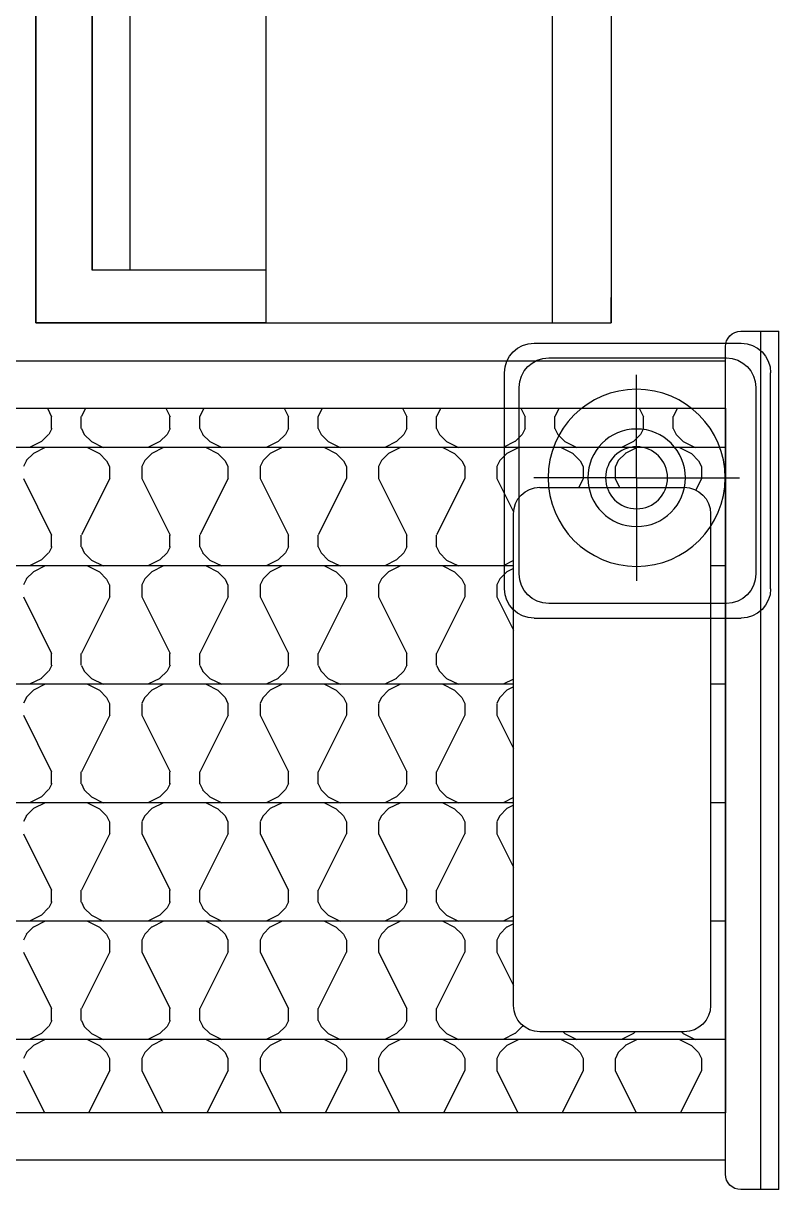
# Model space of a CAD drawing. Header units: millimetres. Extents: x 630 to 33459, y 325 to 36927.
# Drawn here: x 24651 to 25927, y 11109 to 13080 of the extents above; entities that cross this region are included whole.
import ezdxf

# ---------------------------------------------------------------- set-up
doc = ezdxf.new("R2010")
doc.units = ezdxf.units.MM
doc.layers.add('JJ', color=8, linetype='Continuous')
doc.layers.add('PUB_WINDW', color=7, linetype='Continuous')
doc.styles.add('DIM_FONT', font='SIMPLEX', dxfattribs={"width": 0.8})
doc.styles.get("Standard").update_dxf_attribs({"font": 'arial.ttf'})

# ---------------------------------------------------------------- blocks, each defined once
blk = doc.blocks.new('A$C2EAD2DD6')
at = {"layer": 'JJ'}
for p, q in [((0, 0, -1600), (0, 1450, -1600)), ((63.9, 1450, -1600), (0, 1450, -1600)), ((30, 0, -1600), (30, 1450, -1600)), ((90, 26.1, -1600), (90, 1423.9, -1600)), ((1890, 1400, -1600), (90, 1400, -1600)), ((90, 1320, -1600), (90, 130, -1600)), ((1890, 1320, -1600), (90, 1320, -1600)), ((171.1, 1320, -1600), (178.1, 1305.9, -1600)), ((171.1, 1320, -1600), (178.1, 1305.9, -1600)), ((178.3, 1285.7, -1600), (178.3, 1305.8, -1600)), ((235.6, 1320, -1600), (228.4, 1305.7, -1600)), ((235.6, 1320, -1600), (228.4, 1305.7, -1600)), ((228.5, 1285.7, -1600), (228.5, 1305.8, -1600)), ((371.1, 1320, -1600), (378.1, 1305.9, -1600)), ((371.1, 1320, -1600), (378.1, 1305.9, -1600)), ((378.3, 1285.7, -1600), (378.3, 1305.8, -1600)), ((435.6, 1320, -1600), (428.4, 1305.7, -1600)), ((435.6, 1320, -1600), (428.4, 1305.7, -1600)), ((428.5, 1285.7, -1600), (428.5, 1305.8, -1600)), ((571.1, 1320, -1600), (578.1, 1305.9, -1600)), ((571.1, 1320, -1600), (578.1, 1305.9, -1600)), ((578.3, 1285.7, -1600), (578.3, 1305.8, -1600)), ((635.6, 1320, -1600), (628.4, 1305.7, -1600)), ((635.6, 1320, -1600), (628.4, 1305.7, -1600)), ((628.5, 1285.7, -1600), (628.5, 1305.8, -1600)), ((771.1, 1320, -1600), (778.1, 1305.9, -1600)), ((771.1, 1320, -1600), (778.1, 1305.9, -1600)), ((778.3, 1285.7, -1600), (778.3, 1305.8, -1600)), ((835.6, 1320, -1600), (828.4, 1305.7, -1600)), ((835.6, 1320, -1600), (828.4, 1305.7, -1600)), ((828.5, 1285.7, -1600), (828.5, 1305.8, -1600)), ((971.1, 1320, -1600), (978.1, 1305.9, -1600)), ((971.1, 1320, -1600), (978.1, 1305.9, -1600)), ((978.3, 1285.7, -1600), (978.3, 1305.8, -1600)), ((1035.6, 1320, -1600), (1028.4, 1305.7, -1600)), ((1035.6, 1320, -1600), (1028.4, 1305.7, -1600)), ((1028.5, 1285.7, -1600), (1028.5, 1305.8, -1600)), ((1171.1, 1320, -1600), (1178.1, 1305.9, -1600)), ((1171.1, 1320, -1600), (1178.1, 1305.9, -1600)), ((1178.3, 1285.7, -1600), (1178.3, 1305.8, -1600)), ((1235.6, 1320, -1600), (1228.4, 1305.7, -1600)), ((1235.6, 1320, -1600), (1228.4, 1305.7, -1600)), ((1228.5, 1285.7, -1600), (1228.5, 1305.8, -1600)), ((178.2, 1285.6, -1600), (173.2, 1275.6, -1600)), ((178.2, 1285.6, -1600), (173.2, 1275.6, -1600)), ((228.3, 1285.9, -1600), (233.3, 1275.8, -1600)), ((228.3, 1285.9, -1600), (233.3, 1275.8, -1600)), ((378.2, 1285.6, -1600), (373.2, 1275.6, -1600)), ((378.2, 1285.6, -1600), (373.2, 1275.6, -1600)), ((428.3, 1285.9, -1600), (433.3, 1275.8, -1600)), ((428.3, 1285.9, -1600), (433.3, 1275.8, -1600)), ((578.2, 1285.6, -1600), (573.2, 1275.6, -1600)), ((578.2, 1285.6, -1600), (573.2, 1275.6, -1600)), ((628.3, 1285.9, -1600), (633.3, 1275.8, -1600)), ((628.3, 1285.9, -1600), (633.3, 1275.8, -1600)), ((778.2, 1285.6, -1600), (773.2, 1275.6, -1600)), ((778.2, 1285.6, -1600), (773.2, 1275.6, -1600)), ((828.3, 1285.9, -1600), (833.3, 1275.8, -1600)), ((828.3, 1285.9, -1600), (833.3, 1275.8, -1600)), ((978.2, 1285.6, -1600), (973.2, 1275.6, -1600)), ((978.2, 1285.6, -1600), (973.2, 1275.6, -1600)), ((1028.3, 1285.9, -1600), (1033.3, 1275.8, -1600)), ((1028.3, 1285.9, -1600), (1033.3, 1275.8, -1600)), ((1178.2, 1285.6, -1600), (1173.2, 1275.6, -1600)), ((1178.2, 1285.6, -1600), (1173.2, 1275.6, -1600)), ((1228.3, 1285.9, -1600), (1233.3, 1275.8, -1600)), ((1228.3, 1285.9, -1600), (1233.3, 1275.8, -1600)), ((161.2, 1263.6, -1600), (141.1, 1253.6, -1600)), ((173.3, 1275.6, -1600), (161.2, 1263.6, -1600)), ((233.5, 1275.8, -1600), (245.5, 1263.8, -1600)), ((245.6, 1263.7, -1600), (265.7, 1253.6, -1600)), ((361.2, 1263.6, -1600), (341.1, 1253.6, -1600)), ((373.3, 1275.6, -1600), (361.2, 1263.6, -1600)), ((433.5, 1275.8, -1600), (445.5, 1263.8, -1600)), ((445.6, 1263.7, -1600), (465.7, 1253.6, -1600)), ((561.2, 1263.6, -1600), (541.1, 1253.6, -1600)), ((573.3, 1275.6, -1600), (561.2, 1263.6, -1600)), ((633.5, 1275.8, -1600), (645.5, 1263.8, -1600)), ((645.6, 1263.7, -1600), (665.7, 1253.6, -1600)), ((761.2, 1263.6, -1600), (741.1, 1253.6, -1600)), ((773.3, 1275.6, -1600), (761.2, 1263.6, -1600)), ((833.5, 1275.8, -1600), (845.5, 1263.8, -1600)), ((845.6, 1263.7, -1600), (865.7, 1253.6, -1600)), ((961.2, 1263.6, -1600), (941.1, 1253.6, -1600)), ((973.3, 1275.6, -1600), (961.2, 1263.6, -1600)), ((1033.5, 1275.8, -1600), (1045.5, 1263.8, -1600)), ((1045.6, 1263.7, -1600), (1065.7, 1253.6, -1600)), ((1161.2, 1263.6, -1600), (1141.1, 1253.6, -1600)), ((1173.3, 1275.6, -1600), (1161.2, 1263.6, -1600)), ((1233.5, 1275.8, -1600), (1245.5, 1263.8, -1600)), ((1245.6, 1263.7, -1600), (1265.7, 1253.6, -1600)), ((90, 1253.6, -1600), (176.7, 1253.6, -1600)), ((147.6, 1243.5, -1600), (135.5, 1231.4, -1600)), ((167.6, 1253.6, -1600), (147.5, 1243.5, -1600)), ((176.7, 1253.6, -1600), (176.8, 1253.6, -1600)), ((176.8, 1253.6, -1600), (376.9, 1253.6, -1600)), ((239.2, 1253.6, -1600), (259.3, 1243.6, -1600)), ((259.1, 1243.7, -1600), (271.2, 1231.6, -1600)), ((347.6, 1243.5, -1600), (335.5, 1231.4, -1600)), ((367.6, 1253.6, -1600), (347.5, 1243.5, -1600)), ((376.9, 1253.6, -1600), (377, 1253.6, -1600)), ((377, 1253.6, -1600), (577.1, 1253.6, -1600)), ((439.2, 1253.6, -1600), (459.3, 1243.6, -1600)), ((459.1, 1243.7, -1600), (471.2, 1231.6, -1600)), ((547.6, 1243.5, -1600), (535.5, 1231.4, -1600)), ((567.6, 1253.6, -1600), (547.5, 1243.5, -1600)), ((577.1, 1253.6, -1600), (577.2, 1253.6, -1600)), ((577.2, 1253.6, -1600), (777.3, 1253.6, -1600)), ((639.2, 1253.6, -1600), (659.3, 1243.6, -1600)), ((659.1, 1243.7, -1600), (671.2, 1231.6, -1600)), ((747.6, 1243.5, -1600), (735.5, 1231.4, -1600)), ((767.6, 1253.6, -1600), (747.5, 1243.5, -1600)), ((777.3, 1253.6, -1600), (977.4, 1253.6, -1600)), ((777.3, 1253.6, -1600), (777.3, 1253.6, -1600)), ((839.2, 1253.6, -1600), (859.3, 1243.6, -1600)), ((859.1, 1243.7, -1600), (871.2, 1231.6, -1600)), ((947.6, 1243.5, -1600), (935.5, 1231.4, -1600)), ((967.6, 1253.6, -1600), (947.5, 1243.5, -1600)), ((977.4, 1253.6, -1600), (977.5, 1253.6, -1600)), ((977.5, 1253.6, -1600), (1177.6, 1253.6, -1600)), ((1039.2, 1253.6, -1600), (1059.3, 1243.6, -1600)), ((1059.1, 1243.7, -1600), (1071.2, 1231.6, -1600)), ((1147.6, 1243.5, -1600), (1135.5, 1231.4, -1600)), ((1167.6, 1253.6, -1600), (1147.5, 1243.5, -1600)), ((1177.6, 1253.6, -1600), (1177.7, 1253.6, -1600)), ((1177.7, 1253.6, -1600), (1377.8, 1253.6, -1600)), ((1239.2, 1253.6, -1600), (1259.3, 1243.6, -1600)), ((1259.1, 1243.7, -1600), (1271.2, 1231.6, -1600)), ((135.5, 1231.4, -1600), (130.4, 1221.3, -1600)), ((135.5, 1231.4, -1600), (130.4, 1221.3, -1600)), ((271, 1231.6, -1600), (276, 1221.6, -1600)), ((271, 1231.6, -1600), (276, 1221.6, -1600)), ((335.5, 1231.4, -1600), (330.4, 1221.3, -1600)), ((335.5, 1231.4, -1600), (330.4, 1221.3, -1600)), ((471, 1231.6, -1600), (476, 1221.6, -1600)), ((471, 1231.6, -1600), (476, 1221.6, -1600)), ((535.5, 1231.4, -1600), (530.4, 1221.3, -1600)), ((535.5, 1231.4, -1600), (530.4, 1221.3, -1600)), ((671, 1231.6, -1600), (676, 1221.6, -1600)), ((671, 1231.6, -1600), (676, 1221.6, -1600)), ((735.5, 1231.4, -1600), (730.5, 1221.3, -1600)), ((735.5, 1231.4, -1600), (730.5, 1221.3, -1600)), ((871, 1231.6, -1600), (876, 1221.6, -1600)), ((871, 1231.6, -1600), (876, 1221.6, -1600)), ((935.5, 1231.4, -1600), (930.5, 1221.3, -1600)), ((935.5, 1231.4, -1600), (930.5, 1221.3, -1600)), ((1071, 1231.6, -1600), (1076, 1221.6, -1600)), ((1071, 1231.6, -1600), (1076, 1221.6, -1600)), ((1135.5, 1231.4, -1600), (1130.5, 1221.3, -1600)), ((1135.5, 1231.4, -1600), (1130.5, 1221.3, -1600)), ((1271, 1231.6, -1600), (1276, 1221.6, -1600)), ((1271, 1231.6, -1600), (1276, 1221.6, -1600)), ((130.5, 1221.4, -1600), (130.5, 1201.3, -1600)), ((276.3, 1221.4, -1600), (276.3, 1201.3, -1600)), ((330.5, 1221.4, -1600), (330.5, 1201.3, -1600)), ((476.3, 1221.4, -1600), (476.3, 1201.3, -1600)), ((530.5, 1221.4, -1600), (530.5, 1201.3, -1600)), ((676.3, 1221.4, -1600), (676.3, 1201.3, -1600)), ((730.5, 1221.4, -1600), (730.5, 1201.3, -1600)), ((876.3, 1221.4, -1600), (876.3, 1201.3, -1600)), ((930.5, 1221.4, -1600), (930.5, 1201.3, -1600)), ((1076.3, 1221.4, -1600), (1076.3, 1201.3, -1600)), ((1130.5, 1221.4, -1600), (1130.5, 1201.3, -1600)), ((130.3, 1201.5, -1600), (140.2, 1181.8, -1600)), ((130.3, 1201.5, -1600), (140.2, 1181.8, -1600)), ((403.5, 1186.3, -1600), (159.7, 1186.3, -1600)), ((276.2, 1201.3, -1600), (268.7, 1186.3, -1600)), ((276.2, 1201.3, -1600), (268.7, 1186.3, -1600)), ((330.3, 1201.5, -1600), (337.9, 1186.3, -1600)), ((330.3, 1201.5, -1600), (337.9, 1186.3, -1600)), ((476.2, 1201.3, -1600), (447.9, 1144.8, -1600)), ((476.2, 1201.3, -1600), (447.9, 1144.8, -1600)), ((530.3, 1201.5, -1600), (578.1, 1105.9, -1600)), ((530.3, 1201.5, -1600), (578.1, 1105.9, -1600)), ((676.2, 1201.3, -1600), (628.4, 1105.7, -1600)), ((676.2, 1201.3, -1600), (628.4, 1105.7, -1600)), ((730.3, 1201.5, -1600), (778.1, 1105.9, -1600)), ((730.3, 1201.5, -1600), (778.1, 1105.9, -1600)), ((876.2, 1201.3, -1600), (828.4, 1105.7, -1600)), ((876.2, 1201.3, -1600), (828.4, 1105.7, -1600)), ((930.3, 1201.5, -1600), (978.1, 1105.9, -1600)), ((930.3, 1201.5, -1600), (978.1, 1105.9, -1600)), ((1076.2, 1201.3, -1600), (1028.4, 1105.7, -1600)), ((1076.2, 1201.3, -1600), (1028.4, 1105.7, -1600)), ((1130.3, 1201.5, -1600), (1178.1, 1105.9, -1600)), ((1130.3, 1201.5, -1600), (1178.1, 1105.9, -1600)), ((1276.2, 1201.3, -1600), (1228.4, 1105.7, -1600)), ((1276.2, 1201.3, -1600), (1228.4, 1105.7, -1600)), ((115.1, 1141.8, -1600), (115.1, 311.3, -1600)), ((448, 311.3, -1600), (448, 1141.8, -1600)), ((578.3, 1085.7, -1600), (578.3, 1105.8, -1600)), ((628.5, 1085.7, -1600), (628.5, 1105.8, -1600)), ((778.3, 1085.7, -1600), (778.3, 1105.8, -1600)), ((828.5, 1085.7, -1600), (828.5, 1105.8, -1600)), ((978.3, 1085.7, -1600), (978.3, 1105.8, -1600)), ((1028.5, 1085.7, -1600), (1028.5, 1105.8, -1600)), ((1178.3, 1085.7, -1600), (1178.3, 1105.8, -1600)), ((1228.5, 1085.7, -1600), (1228.5, 1105.8, -1600)), ((578.2, 1085.6, -1600), (573.2, 1075.6, -1600)), ((578.2, 1085.6, -1600), (573.2, 1075.6, -1600)), ((628.3, 1085.9, -1600), (633.3, 1075.8, -1600)), ((628.3, 1085.9, -1600), (633.3, 1075.8, -1600)), ((778.2, 1085.6, -1600), (773.2, 1075.6, -1600)), ((778.2, 1085.6, -1600), (773.2, 1075.6, -1600)), ((828.3, 1085.9, -1600), (833.3, 1075.8, -1600)), ((828.3, 1085.9, -1600), (833.3, 1075.8, -1600)), ((978.2, 1085.6, -1600), (973.2, 1075.6, -1600)), ((978.2, 1085.6, -1600), (973.2, 1075.6, -1600)), ((1028.3, 1085.9, -1600), (1033.3, 1075.8, -1600)), ((1028.3, 1085.9, -1600), (1033.3, 1075.8, -1600)), ((1178.2, 1085.6, -1600), (1173.2, 1075.6, -1600)), ((1178.2, 1085.6, -1600), (1173.2, 1075.6, -1600)), ((1228.3, 1085.9, -1600), (1233.3, 1075.8, -1600)), ((1228.3, 1085.9, -1600), (1233.3, 1075.8, -1600)), ((573.3, 1075.6, -1600), (561.2, 1063.6, -1600)), ((633.5, 1075.8, -1600), (645.5, 1063.8, -1600)), ((773.3, 1075.6, -1600), (761.2, 1063.6, -1600)), ((833.5, 1075.8, -1600), (845.5, 1063.8, -1600)), ((973.3, 1075.6, -1600), (961.2, 1063.6, -1600)), ((1033.5, 1075.8, -1600), (1045.5, 1063.8, -1600)), ((1173.3, 1075.6, -1600), (1161.2, 1063.6, -1600)), ((1233.5, 1075.8, -1600), (1245.5, 1063.8, -1600)), ((90, 1053.6, -1600), (115.1, 1053.6, -1600)), ((448, 1062.5, -1600), (465.7, 1053.6, -1600)), ((448, 1053.6, -1600), (577.1, 1053.6, -1600)), ((448, 1049.2, -1600), (459.3, 1043.6, -1600)), ((561.2, 1063.6, -1600), (541.1, 1053.6, -1600)), ((567.6, 1053.6, -1600), (547.5, 1043.5, -1600)), ((577.1, 1053.6, -1600), (577.2, 1053.6, -1600)), ((577.2, 1053.6, -1600), (777.3, 1053.6, -1600)), ((639.2, 1053.6, -1600), (659.3, 1043.6, -1600)), ((645.6, 1063.7, -1600), (665.7, 1053.6, -1600)), ((761.2, 1063.6, -1600), (741.1, 1053.6, -1600)), ((767.6, 1053.6, -1600), (747.5, 1043.5, -1600)), ((777.3, 1053.6, -1600), (977.4, 1053.6, -1600)), ((777.3, 1053.6, -1600), (777.3, 1053.6, -1600)), ((839.2, 1053.6, -1600), (859.3, 1043.6, -1600)), ((845.6, 1063.7, -1600), (865.7, 1053.6, -1600)), ((961.2, 1063.6, -1600), (941.1, 1053.6, -1600)), ((967.6, 1053.6, -1600), (947.5, 1043.5, -1600)), ((977.4, 1053.6, -1600), (977.5, 1053.6, -1600)), ((977.5, 1053.6, -1600), (1177.6, 1053.6, -1600)), ((1039.2, 1053.6, -1600), (1059.3, 1043.6, -1600)), ((1045.6, 1063.7, -1600), (1065.7, 1053.6, -1600)), ((1161.2, 1063.6, -1600), (1141.1, 1053.6, -1600)), ((1167.6, 1053.6, -1600), (1147.5, 1043.5, -1600)), ((1177.6, 1053.6, -1600), (1177.7, 1053.6, -1600)), ((1177.7, 1053.6, -1600), (1377.8, 1053.6, -1600)), ((1239.2, 1053.6, -1600), (1259.3, 1043.6, -1600)), ((1245.6, 1063.7, -1600), (1265.7, 1053.6, -1600)), ((459.1, 1043.7, -1600), (471.2, 1031.6, -1600)), ((471, 1031.6, -1600), (476, 1021.6, -1600)), ((471, 1031.6, -1600), (476, 1021.6, -1600)), ((535.5, 1031.4, -1600), (530.4, 1021.3, -1600)), ((535.5, 1031.4, -1600), (530.4, 1021.3, -1600)), ((547.6, 1043.5, -1600), (535.5, 1031.4, -1600)), ((659.1, 1043.7, -1600), (671.2, 1031.6, -1600)), ((671, 1031.6, -1600), (676, 1021.6, -1600)), ((671, 1031.6, -1600), (676, 1021.6, -1600)), ((735.5, 1031.4, -1600), (730.5, 1021.3, -1600)), ((735.5, 1031.4, -1600), (730.5, 1021.3, -1600)), ((747.6, 1043.5, -1600), (735.5, 1031.4, -1600)), ((859.1, 1043.7, -1600), (871.2, 1031.6, -1600)), ((871, 1031.6, -1600), (876, 1021.6, -1600)), ((871, 1031.6, -1600), (876, 1021.6, -1600)), ((935.5, 1031.4, -1600), (930.5, 1021.3, -1600)), ((935.5, 1031.4, -1600), (930.5, 1021.3, -1600)), ((947.6, 1043.5, -1600), (935.5, 1031.4, -1600)), ((1059.1, 1043.7, -1600), (1071.2, 1031.6, -1600)), ((1071, 1031.6, -1600), (1076, 1021.6, -1600)), ((1071, 1031.6, -1600), (1076, 1021.6, -1600)), ((1135.5, 1031.4, -1600), (1130.5, 1021.3, -1600)), ((1135.5, 1031.4, -1600), (1130.5, 1021.3, -1600)), ((1147.6, 1043.5, -1600), (1135.5, 1031.4, -1600)), ((1259.1, 1043.7, -1600), (1271.2, 1031.6, -1600)), ((1271, 1031.6, -1600), (1276, 1021.6, -1600)), ((1271, 1031.6, -1600), (1276, 1021.6, -1600)), ((476.3, 1021.4, -1600), (476.3, 1001.3, -1600)), ((530.5, 1021.4, -1600), (530.5, 1001.3, -1600)), ((676.3, 1021.4, -1600), (676.3, 1001.3, -1600)), ((730.5, 1021.4, -1600), (730.5, 1001.3, -1600)), ((876.3, 1021.4, -1600), (876.3, 1001.3, -1600)), ((930.5, 1021.4, -1600), (930.5, 1001.3, -1600)), ((1076.3, 1021.4, -1600), (1076.3, 1001.3, -1600)), ((1130.5, 1021.4, -1600), (1130.5, 1001.3, -1600)), ((476.2, 1001.3, -1600), (448, 945, -1600)), ((476.2, 1001.3, -1600), (448, 945, -1600)), ((530.3, 1001.5, -1600), (578.1, 905.9, -1600)), ((530.3, 1001.5, -1600), (578.1, 905.9, -1600)), ((676.2, 1001.3, -1600), (628.4, 905.7, -1600)), ((676.2, 1001.3, -1600), (628.4, 905.7, -1600)), ((730.3, 1001.5, -1600), (778.1, 905.9, -1600)), ((730.3, 1001.5, -1600), (778.1, 905.9, -1600)), ((876.2, 1001.3, -1600), (828.4, 905.7, -1600)), ((876.2, 1001.3, -1600), (828.4, 905.7, -1600)), ((930.3, 1001.5, -1600), (978.1, 905.9, -1600)), ((930.3, 1001.5, -1600), (978.1, 905.9, -1600)), ((1076.2, 1001.3, -1600), (1028.4, 905.7, -1600)), ((1076.2, 1001.3, -1600), (1028.4, 905.7, -1600)), ((1130.3, 1001.5, -1600), (1178.1, 905.9, -1600)), ((1130.3, 1001.5, -1600), (1178.1, 905.9, -1600)), ((1276.2, 1001.3, -1600), (1228.4, 905.7, -1600)), ((1276.2, 1001.3, -1600), (1228.4, 905.7, -1600)), ((578.3, 885.7, -1600), (578.3, 905.8, -1600)), ((628.5, 885.7, -1600), (628.5, 905.8, -1600)), ((778.3, 885.7, -1600), (778.3, 905.8, -1600)), ((828.5, 885.7, -1600), (828.5, 905.8, -1600)), ((978.3, 885.7, -1600), (978.3, 905.8, -1600)), ((1028.5, 885.7, -1600), (1028.5, 905.8, -1600)), ((1178.3, 885.7, -1600), (1178.3, 905.8, -1600)), ((1228.5, 885.7, -1600), (1228.5, 905.8, -1600)), ((573.3, 875.6, -1600), (561.2, 863.6, -1600)), ((578.2, 885.6, -1600), (573.2, 875.6, -1600)), ((578.2, 885.6, -1600), (573.2, 875.6, -1600)), ((628.3, 885.9, -1600), (633.3, 875.8, -1600)), ((628.3, 885.9, -1600), (633.3, 875.8, -1600)), ((633.5, 875.8, -1600), (645.5, 863.8, -1600)), ((773.3, 875.6, -1600), (761.2, 863.6, -1600)), ((778.2, 885.6, -1600), (773.2, 875.6, -1600)), ((778.2, 885.6, -1600), (773.2, 875.6, -1600)), ((828.3, 885.9, -1600), (833.3, 875.8, -1600)), ((828.3, 885.9, -1600), (833.3, 875.8, -1600)), ((833.5, 875.8, -1600), (845.5, 863.8, -1600)), ((973.3, 875.6, -1600), (961.2, 863.6, -1600)), ((978.2, 885.6, -1600), (973.2, 875.6, -1600)), ((978.2, 885.6, -1600), (973.2, 875.6, -1600)), ((1028.3, 885.9, -1600), (1033.3, 875.8, -1600)), ((1028.3, 885.9, -1600), (1033.3, 875.8, -1600)), ((1033.5, 875.8, -1600), (1045.5, 863.8, -1600)), ((1173.3, 875.6, -1600), (1161.2, 863.6, -1600)), ((1178.2, 885.6, -1600), (1173.2, 875.6, -1600)), ((1178.2, 885.6, -1600), (1173.2, 875.6, -1600)), ((1228.3, 885.9, -1600), (1233.3, 875.8, -1600)), ((1228.3, 885.9, -1600), (1233.3, 875.8, -1600)), ((1233.5, 875.8, -1600), (1245.5, 863.8, -1600)), ((90, 853.6, -1600), (115.1, 853.6, -1600)), ((448, 862.5, -1600), (465.7, 853.6, -1600)), ((448, 853.6, -1600), (577.1, 853.6, -1600)), ((448, 849.2, -1600), (459.3, 843.6, -1600)), ((561.2, 863.6, -1600), (541.1, 853.6, -1600)), ((567.6, 853.6, -1600), (547.5, 843.5, -1600)), ((577.1, 853.6, -1600), (577.2, 853.6, -1600)), ((577.2, 853.6, -1600), (777.3, 853.6, -1600)), ((639.2, 853.6, -1600), (659.3, 843.6, -1600)), ((645.6, 863.7, -1600), (665.7, 853.6, -1600)), ((761.2, 863.6, -1600), (741.1, 853.6, -1600)), ((767.6, 853.6, -1600), (747.5, 843.5, -1600)), ((777.3, 853.6, -1600), (977.4, 853.6, -1600)), ((777.3, 853.6, -1600), (777.3, 853.6, -1600)), ((839.2, 853.6, -1600), (859.3, 843.6, -1600)), ((845.6, 863.7, -1600), (865.7, 853.6, -1600)), ((961.2, 863.6, -1600), (941.1, 853.6, -1600)), ((967.6, 853.6, -1600), (947.5, 843.5, -1600)), ((977.4, 853.6, -1600), (977.5, 853.6, -1600)), ((977.5, 853.6, -1600), (1177.6, 853.6, -1600)), ((1039.2, 853.6, -1600), (1059.3, 843.6, -1600)), ((1045.6, 863.7, -1600), (1065.7, 853.6, -1600)), ((1161.2, 863.6, -1600), (1141.1, 853.6, -1600)), ((1167.6, 853.6, -1600), (1147.5, 843.5, -1600)), ((1177.6, 853.6, -1600), (1177.7, 853.6, -1600)), ((1177.7, 853.6, -1600), (1377.8, 853.6, -1600)), ((1239.2, 853.6, -1600), (1259.3, 843.6, -1600)), ((1245.6, 863.7, -1600), (1265.7, 853.6, -1600)), ((459.1, 843.7, -1600), (471.2, 831.6, -1600)), ((471, 831.6, -1600), (476, 821.6, -1600)), ((471, 831.6, -1600), (476, 821.6, -1600)), ((535.5, 831.4, -1600), (530.4, 821.3, -1600)), ((535.5, 831.4, -1600), (530.4, 821.3, -1600)), ((547.6, 843.5, -1600), (535.5, 831.4, -1600)), ((659.1, 843.7, -1600), (671.2, 831.6, -1600)), ((671, 831.6, -1600), (676, 821.6, -1600)), ((671, 831.6, -1600), (676, 821.6, -1600)), ((735.5, 831.4, -1600), (730.5, 821.3, -1600)), ((735.5, 831.4, -1600), (730.5, 821.3, -1600)), ((747.6, 843.5, -1600), (735.5, 831.4, -1600)), ((859.1, 843.7, -1600), (871.2, 831.6, -1600)), ((871, 831.6, -1600), (876, 821.6, -1600)), ((871, 831.6, -1600), (876, 821.6, -1600)), ((935.5, 831.4, -1600), (930.5, 821.3, -1600)), ((935.5, 831.4, -1600), (930.5, 821.3, -1600)), ((947.6, 843.5, -1600), (935.5, 831.4, -1600)), ((1059.1, 843.7, -1600), (1071.2, 831.6, -1600)), ((1071, 831.6, -1600), (1076, 821.6, -1600)), ((1071, 831.6, -1600), (1076, 821.6, -1600)), ((1135.5, 831.4, -1600), (1130.5, 821.3, -1600)), ((1135.5, 831.4, -1600), (1130.5, 821.3, -1600)), ((1147.6, 843.5, -1600), (1135.5, 831.4, -1600)), ((1259.1, 843.7, -1600), (1271.2, 831.6, -1600)), ((1271, 831.6, -1600), (1276, 821.6, -1600)), ((1271, 831.6, -1600), (1276, 821.6, -1600)), ((476.3, 821.4, -1600), (476.3, 801.3, -1600)), ((530.5, 821.4, -1600), (530.5, 801.3, -1600)), ((676.3, 821.4, -1600), (676.3, 801.3, -1600)), ((730.5, 821.4, -1600), (730.5, 801.3, -1600)), ((876.3, 821.4, -1600), (876.3, 801.3, -1600)), ((930.5, 821.4, -1600), (930.5, 801.3, -1600)), ((1076.3, 821.4, -1600), (1076.3, 801.3, -1600)), ((1130.5, 821.4, -1600), (1130.5, 801.3, -1600)), ((476.2, 801.3, -1600), (448, 745, -1600)), ((476.2, 801.3, -1600), (448, 745, -1600)), ((530.3, 801.5, -1600), (578.1, 705.9, -1600)), ((530.3, 801.5, -1600), (578.1, 705.9, -1600)), ((676.2, 801.3, -1600), (628.4, 705.7, -1600)), ((676.2, 801.3, -1600), (628.4, 705.7, -1600)), ((730.3, 801.5, -1600), (778.1, 705.9, -1600)), ((730.3, 801.5, -1600), (778.1, 705.9, -1600)), ((876.2, 801.3, -1600), (828.4, 705.7, -1600)), ((876.2, 801.3, -1600), (828.4, 705.7, -1600)), ((930.3, 801.5, -1600), (978.1, 705.9, -1600)), ((930.3, 801.5, -1600), (978.1, 705.9, -1600)), ((1076.2, 801.3, -1600), (1028.4, 705.7, -1600)), ((1076.2, 801.3, -1600), (1028.4, 705.7, -1600)), ((1130.3, 801.5, -1600), (1178.1, 705.9, -1600)), ((1130.3, 801.5, -1600), (1178.1, 705.9, -1600)), ((1276.2, 801.3, -1600), (1228.4, 705.7, -1600)), ((1276.2, 801.3, -1600), (1228.4, 705.7, -1600)), ((578.3, 685.7, -1600), (578.3, 705.8, -1600)), ((628.5, 685.7, -1600), (628.5, 705.8, -1600)), ((778.3, 685.7, -1600), (778.3, 705.8, -1600)), ((828.5, 685.7, -1600), (828.5, 705.8, -1600)), ((978.3, 685.7, -1600), (978.3, 705.8, -1600)), ((1028.5, 685.7, -1600), (1028.5, 705.8, -1600)), ((1178.3, 685.7, -1600), (1178.3, 705.8, -1600)), ((1228.5, 685.7, -1600), (1228.5, 705.8, -1600)), ((573.3, 675.6, -1600), (561.2, 663.6, -1600)), ((578.2, 685.6, -1600), (573.2, 675.6, -1600)), ((578.2, 685.6, -1600), (573.2, 675.6, -1600)), ((628.3, 685.9, -1600), (633.3, 675.8, -1600)), ((628.3, 685.9, -1600), (633.3, 675.8, -1600)), ((633.5, 675.8, -1600), (645.5, 663.8, -1600)), ((773.3, 675.6, -1600), (761.2, 663.6, -1600)), ((778.2, 685.6, -1600), (773.2, 675.6, -1600)), ((778.2, 685.6, -1600), (773.2, 675.6, -1600)), ((828.3, 685.9, -1600), (833.3, 675.8, -1600)), ((828.3, 685.9, -1600), (833.3, 675.8, -1600)), ((833.5, 675.8, -1600), (845.5, 663.8, -1600)), ((973.3, 675.6, -1600), (961.2, 663.6, -1600)), ((978.2, 685.6, -1600), (973.2, 675.6, -1600)), ((978.2, 685.6, -1600), (973.2, 675.6, -1600)), ((1028.3, 685.9, -1600), (1033.3, 675.8, -1600)), ((1028.3, 685.9, -1600), (1033.3, 675.8, -1600)), ((1033.5, 675.8, -1600), (1045.5, 663.8, -1600)), ((1173.3, 675.6, -1600), (1161.2, 663.6, -1600)), ((1178.2, 685.6, -1600), (1173.2, 675.6, -1600)), ((1178.2, 685.6, -1600), (1173.2, 675.6, -1600)), ((1228.3, 685.9, -1600), (1233.3, 675.8, -1600)), ((1228.3, 685.9, -1600), (1233.3, 675.8, -1600)), ((1233.5, 675.8, -1600), (1245.5, 663.8, -1600)), ((90, 653.6, -1600), (115.1, 653.6, -1600)), ((448, 662.5, -1600), (465.7, 653.6, -1600)), ((448, 653.6, -1600), (577.1, 653.6, -1600)), ((561.2, 663.6, -1600), (541.1, 653.6, -1600)), ((567.6, 653.6, -1600), (547.5, 643.5, -1600)), ((577.1, 653.6, -1600), (577.2, 653.6, -1600)), ((577.2, 653.6, -1600), (777.3, 653.6, -1600)), ((639.2, 653.6, -1600), (659.3, 643.6, -1600)), ((645.6, 663.7, -1600), (665.7, 653.6, -1600)), ((761.2, 663.6, -1600), (741.1, 653.6, -1600)), ((767.6, 653.6, -1600), (747.5, 643.5, -1600)), ((777.3, 653.6, -1600), (977.4, 653.6, -1600)), ((777.3, 653.6, -1600), (777.3, 653.6, -1600)), ((839.2, 653.6, -1600), (859.3, 643.6, -1600)), ((845.6, 663.7, -1600), (865.7, 653.6, -1600)), ((961.2, 663.6, -1600), (941.1, 653.6, -1600)), ((967.6, 653.6, -1600), (947.5, 643.5, -1600)), ((977.4, 653.6, -1600), (977.5, 653.6, -1600)), ((977.5, 653.6, -1600), (1177.6, 653.6, -1600)), ((1039.2, 653.6, -1600), (1059.3, 643.6, -1600)), ((1045.6, 663.7, -1600), (1065.7, 653.6, -1600)), ((1161.2, 663.6, -1600), (1141.1, 653.6, -1600)), ((1167.6, 653.6, -1600), (1147.5, 643.5, -1600)), ((1177.6, 653.6, -1600), (1177.7, 653.6, -1600)), ((1177.7, 653.6, -1600), (1377.8, 653.6, -1600)), ((1239.2, 653.6, -1600), (1259.3, 643.6, -1600)), ((1245.6, 663.7, -1600), (1265.7, 653.6, -1600)), ((448, 649.2, -1600), (459.3, 643.6, -1600)), ((459.1, 643.7, -1600), (471.2, 631.6, -1600)), ((471, 631.6, -1600), (476, 621.6, -1600)), ((471, 631.6, -1600), (476, 621.6, -1600)), ((535.5, 631.4, -1600), (530.4, 621.3, -1600)), ((535.5, 631.4, -1600), (530.4, 621.3, -1600)), ((547.6, 643.5, -1600), (535.5, 631.4, -1600)), ((659.1, 643.7, -1600), (671.2, 631.6, -1600)), ((671, 631.6, -1600), (676, 621.6, -1600)), ((671, 631.6, -1600), (676, 621.6, -1600)), ((735.5, 631.4, -1600), (730.5, 621.3, -1600)), ((735.5, 631.4, -1600), (730.5, 621.3, -1600)), ((747.6, 643.5, -1600), (735.5, 631.4, -1600)), ((859.1, 643.7, -1600), (871.2, 631.6, -1600)), ((871, 631.6, -1600), (876, 621.6, -1600)), ((871, 631.6, -1600), (876, 621.6, -1600)), ((935.5, 631.4, -1600), (930.5, 621.3, -1600)), ((935.5, 631.4, -1600), (930.5, 621.3, -1600)), ((947.6, 643.5, -1600), (935.5, 631.4, -1600)), ((1059.1, 643.7, -1600), (1071.2, 631.6, -1600)), ((1071, 631.6, -1600), (1076, 621.6, -1600)), ((1071, 631.6, -1600), (1076, 621.6, -1600)), ((1135.5, 631.4, -1600), (1130.5, 621.3, -1600)), ((1135.5, 631.4, -1600), (1130.5, 621.3, -1600)), ((1147.6, 643.5, -1600), (1135.5, 631.4, -1600)), ((1259.1, 643.7, -1600), (1271.2, 631.6, -1600)), ((1271, 631.6, -1600), (1276, 621.6, -1600)), ((1271, 631.6, -1600), (1276, 621.6, -1600)), ((476.3, 621.4, -1600), (476.3, 601.3, -1600)), ((530.5, 621.4, -1600), (530.5, 601.3, -1600)), ((676.3, 621.4, -1600), (676.3, 601.3, -1600)), ((730.5, 621.4, -1600), (730.5, 601.3, -1600)), ((876.3, 621.4, -1600), (876.3, 601.3, -1600)), ((930.5, 621.4, -1600), (930.5, 601.3, -1600)), ((1076.3, 621.4, -1600), (1076.3, 601.3, -1600)), ((1130.5, 621.4, -1600), (1130.5, 601.3, -1600)), ((476.2, 601.3, -1600), (448, 545, -1600)), ((476.2, 601.3, -1600), (448, 545, -1600)), ((530.3, 601.5, -1600), (578.1, 505.9, -1600)), ((530.3, 601.5, -1600), (578.1, 505.9, -1600)), ((676.2, 601.3, -1600), (628.4, 505.7, -1600)), ((676.2, 601.3, -1600), (628.4, 505.7, -1600)), ((730.3, 601.5, -1600), (778.1, 505.9, -1600)), ((730.3, 601.5, -1600), (778.1, 505.9, -1600)), ((876.2, 601.3, -1600), (828.4, 505.7, -1600)), ((876.2, 601.3, -1600), (828.4, 505.7, -1600)), ((930.3, 601.5, -1600), (978.1, 505.9, -1600)), ((930.3, 601.5, -1600), (978.1, 505.9, -1600)), ((1076.2, 601.3, -1600), (1028.4, 505.7, -1600)), ((1076.2, 601.3, -1600), (1028.4, 505.7, -1600)), ((1130.3, 601.5, -1600), (1178.1, 505.9, -1600)), ((1130.3, 601.5, -1600), (1178.1, 505.9, -1600)), ((1276.2, 601.3, -1600), (1228.4, 505.7, -1600)), ((1276.2, 601.3, -1600), (1228.4, 505.7, -1600)), ((578.3, 485.7, -1600), (578.3, 505.8, -1600)), ((628.5, 485.7, -1600), (628.5, 505.8, -1600)), ((778.3, 485.7, -1600), (778.3, 505.8, -1600)), ((828.5, 485.7, -1600), (828.5, 505.8, -1600)), ((978.3, 485.7, -1600), (978.3, 505.8, -1600)), ((1028.5, 485.7, -1600), (1028.5, 505.8, -1600)), ((1178.3, 485.7, -1600), (1178.3, 505.8, -1600)), ((1228.5, 485.7, -1600), (1228.5, 505.8, -1600)), ((573.3, 475.7, -1600), (561.2, 463.6, -1600)), ((578.2, 485.6, -1600), (573.2, 475.6, -1600)), ((578.2, 485.6, -1600), (573.2, 475.6, -1600)), ((628.3, 485.9, -1600), (633.3, 475.8, -1600)), ((628.3, 485.9, -1600), (633.3, 475.8, -1600)), ((633.5, 475.8, -1600), (645.5, 463.8, -1600)), ((773.3, 475.7, -1600), (761.2, 463.6, -1600)), ((778.2, 485.6, -1600), (773.2, 475.6, -1600)), ((778.2, 485.6, -1600), (773.2, 475.6, -1600)), ((828.3, 485.9, -1600), (833.3, 475.8, -1600)), ((828.3, 485.9, -1600), (833.3, 475.8, -1600)), ((833.5, 475.8, -1600), (845.5, 463.8, -1600)), ((973.3, 475.7, -1600), (961.2, 463.6, -1600)), ((978.2, 485.6, -1600), (973.2, 475.6, -1600)), ((978.2, 485.6, -1600), (973.2, 475.6, -1600)), ((1028.3, 485.9, -1600), (1033.3, 475.8, -1600)), ((1028.3, 485.9, -1600), (1033.3, 475.8, -1600)), ((1033.5, 475.8, -1600), (1045.5, 463.8, -1600)), ((1173.3, 475.7, -1600), (1161.2, 463.6, -1600)), ((1178.2, 485.6, -1600), (1173.2, 475.6, -1600)), ((1178.2, 485.6, -1600), (1173.2, 475.6, -1600)), ((1228.3, 485.9, -1600), (1233.3, 475.8, -1600)), ((1228.3, 485.9, -1600), (1233.3, 475.8, -1600)), ((1233.5, 475.8, -1600), (1245.5, 463.8, -1600)), ((90, 453.6, -1600), (115.1, 453.6, -1600)), ((448, 462.5, -1600), (465.7, 453.6, -1600)), ((448, 453.6, -1600), (577.1, 453.6, -1600)), ((561.2, 463.6, -1600), (541.1, 453.6, -1600)), ((567.6, 453.6, -1600), (547.5, 443.5, -1600)), ((577.1, 453.6, -1600), (577.2, 453.6, -1600)), ((577.2, 453.6, -1600), (777.3, 453.6, -1600)), ((639.2, 453.6, -1600), (659.3, 443.6, -1600)), ((645.6, 463.7, -1600), (665.7, 453.6, -1600)), ((761.2, 463.6, -1600), (741.1, 453.6, -1600)), ((767.6, 453.6, -1600), (747.5, 443.5, -1600)), ((777.3, 453.6, -1600), (977.4, 453.6, -1600)), ((777.3, 453.6, -1600), (777.3, 453.6, -1600)), ((839.2, 453.6, -1600), (859.3, 443.6, -1600)), ((845.6, 463.7, -1600), (865.7, 453.6, -1600)), ((961.2, 463.6, -1600), (941.1, 453.6, -1600)), ((967.6, 453.6, -1600), (947.5, 443.5, -1600)), ((977.4, 453.6, -1600), (977.5, 453.6, -1600)), ((977.5, 453.6, -1600), (1177.6, 453.6, -1600)), ((1039.2, 453.6, -1600), (1059.3, 443.6, -1600)), ((1045.6, 463.7, -1600), (1065.7, 453.6, -1600)), ((1161.2, 463.6, -1600), (1141.1, 453.6, -1600)), ((1167.6, 453.6, -1600), (1147.5, 443.5, -1600)), ((1177.6, 453.6, -1600), (1177.7, 453.6, -1600)), ((1177.7, 453.6, -1600), (1377.8, 453.6, -1600)), ((1239.2, 453.6, -1600), (1259.3, 443.6, -1600)), ((1245.6, 463.7, -1600), (1265.7, 453.6, -1600)), ((448, 449.2, -1600), (459.3, 443.6, -1600)), ((459.1, 443.7, -1600), (471.2, 431.6, -1600)), ((547.6, 443.5, -1600), (535.5, 431.4, -1600)), ((659.1, 443.7, -1600), (671.2, 431.6, -1600)), ((747.6, 443.5, -1600), (735.5, 431.4, -1600)), ((859.1, 443.7, -1600), (871.2, 431.6, -1600)), ((947.6, 443.5, -1600), (935.5, 431.4, -1600)), ((1059.1, 443.7, -1600), (1071.2, 431.6, -1600)), ((1147.6, 443.5, -1600), (1135.5, 431.4, -1600)), ((1259.1, 443.7, -1600), (1271.2, 431.6, -1600)), ((471, 431.6, -1600), (476, 421.6, -1600)), ((471, 431.6, -1600), (476, 421.6, -1600)), ((476.3, 421.4, -1600), (476.3, 401.3, -1600)), ((535.5, 431.4, -1600), (530.4, 421.3, -1600)), ((535.5, 431.4, -1600), (530.4, 421.3, -1600)), ((530.5, 421.4, -1600), (530.5, 401.3, -1600)), ((671, 431.6, -1600), (676, 421.6, -1600)), ((671, 431.6, -1600), (676, 421.6, -1600)), ((676.3, 421.4, -1600), (676.3, 401.3, -1600)), ((735.5, 431.4, -1600), (730.5, 421.3, -1600)), ((735.5, 431.4, -1600), (730.5, 421.3, -1600)), ((730.5, 421.4, -1600), (730.5, 401.3, -1600)), ((871, 431.6, -1600), (876, 421.6, -1600)), ((871, 431.6, -1600), (876, 421.6, -1600)), ((876.3, 421.4, -1600), (876.3, 401.3, -1600)), ((935.5, 431.4, -1600), (930.5, 421.3, -1600)), ((935.5, 431.4, -1600), (930.5, 421.3, -1600)), ((930.5, 421.4, -1600), (930.5, 401.3, -1600)), ((1071, 431.6, -1600), (1076, 421.6, -1600)), ((1071, 431.6, -1600), (1076, 421.6, -1600)), ((1076.3, 421.4, -1600), (1076.3, 401.3, -1600)), ((1135.5, 431.4, -1600), (1130.5, 421.3, -1600)), ((1135.5, 431.4, -1600), (1130.5, 421.3, -1600)), ((1130.5, 421.4, -1600), (1130.5, 401.3, -1600)), ((1271, 431.6, -1600), (1276, 421.6, -1600)), ((1271, 431.6, -1600), (1276, 421.6, -1600)), ((476.2, 401.3, -1600), (448, 345, -1600)), ((476.2, 401.3, -1600), (448, 345, -1600)), ((530.3, 401.5, -1600), (578.1, 305.9, -1600)), ((530.3, 401.5, -1600), (578.1, 305.9, -1600)), ((676.2, 401.3, -1600), (628.4, 305.7, -1600)), ((676.2, 401.3, -1600), (628.4, 305.7, -1600)), ((730.3, 401.5, -1600), (778.1, 305.9, -1600)), ((730.3, 401.5, -1600), (778.1, 305.9, -1600)), ((876.2, 401.3, -1600), (828.4, 305.7, -1600)), ((876.2, 401.3, -1600), (828.4, 305.7, -1600)), ((930.3, 401.5, -1600), (978.1, 305.9, -1600)), ((930.3, 401.5, -1600), (978.1, 305.9, -1600)), ((1076.2, 401.3, -1600), (1028.4, 305.7, -1600)), ((1076.2, 401.3, -1600), (1028.4, 305.7, -1600)), ((1130.3, 401.5, -1600), (1178.1, 305.9, -1600)), ((1130.3, 401.5, -1600), (1178.1, 305.9, -1600)), ((1276.2, 401.3, -1600), (1228.4, 305.7, -1600)), ((1276.2, 401.3, -1600), (1228.4, 305.7, -1600)), ((578.3, 285.7, -1600), (578.3, 305.8, -1600)), ((628.5, 285.7, -1600), (628.5, 305.8, -1600)), ((778.3, 285.7, -1600), (778.3, 305.8, -1600)), ((828.5, 285.7, -1600), (828.5, 305.8, -1600)), ((978.3, 285.7, -1600), (978.3, 305.8, -1600)), ((1028.5, 285.7, -1600), (1028.5, 305.8, -1600)), ((1178.3, 285.7, -1600), (1178.3, 305.8, -1600)), ((1228.5, 285.7, -1600), (1228.5, 305.8, -1600)), ((432.5, 277.4, -1600), (433.3, 275.8, -1600)), ((432.5, 277.4, -1600), (433.3, 275.8, -1600)), ((433.5, 275.8, -1600), (445.5, 263.8, -1600)), ((578.2, 285.6, -1600), (573.2, 275.6, -1600)), ((578.2, 285.6, -1600), (573.2, 275.6, -1600)), ((628.3, 285.9, -1600), (633.3, 275.8, -1600)), ((628.3, 285.9, -1600), (633.3, 275.8, -1600)), ((633.5, 275.8, -1600), (645.5, 263.8, -1600)), ((778.2, 285.6, -1600), (773.2, 275.6, -1600)), ((778.2, 285.6, -1600), (773.2, 275.6, -1600)), ((828.3, 285.9, -1600), (833.3, 275.8, -1600)), ((828.3, 285.9, -1600), (833.3, 275.8, -1600)), ((833.5, 275.8, -1600), (845.5, 263.8, -1600)), ((978.2, 285.6, -1600), (973.2, 275.6, -1600)), ((978.2, 285.6, -1600), (973.2, 275.6, -1600)), ((1028.3, 285.9, -1600), (1033.3, 275.8, -1600)), ((1028.3, 285.9, -1600), (1033.3, 275.8, -1600)), ((1033.5, 275.8, -1600), (1045.5, 263.8, -1600)), ((1178.2, 285.6, -1600), (1173.2, 275.6, -1600)), ((1178.2, 285.6, -1600), (1173.2, 275.6, -1600)), ((1228.3, 285.9, -1600), (1233.3, 275.8, -1600)), ((1228.3, 285.9, -1600), (1233.3, 275.8, -1600)), ((1233.5, 275.8, -1600), (1245.5, 263.8, -1600)), ((161.2, 263.6, -1600), (141.1, 253.6, -1600)), ((159.7, 266.7, -1600), (403.5, 266.7, -1600)), ((164.3, 266.7, -1600), (161.2, 263.6, -1600)), ((242.6, 266.7, -1600), (245.5, 263.8, -1600)), ((245.6, 263.7, -1600), (265.7, 253.6, -1600)), ((361.2, 263.6, -1600), (341.1, 253.6, -1600)), ((364.3, 266.7, -1600), (361.2, 263.6, -1600)), ((445.6, 263.7, -1600), (465.7, 253.6, -1600)), ((561.2, 263.6, -1600), (541.1, 253.6, -1600)), ((573.3, 275.7, -1600), (561.2, 263.6, -1600)), ((645.6, 263.7, -1600), (665.7, 253.6, -1600)), ((761.2, 263.6, -1600), (741.1, 253.6, -1600)), ((773.3, 275.7, -1600), (761.2, 263.6, -1600)), ((845.6, 263.7, -1600), (865.7, 253.6, -1600)), ((961.2, 263.6, -1600), (941.1, 253.6, -1600)), ((973.3, 275.7, -1600), (961.2, 263.6, -1600)), ((1045.6, 263.7, -1600), (1065.7, 253.6, -1600)), ((1161.2, 263.6, -1600), (1141.1, 253.6, -1600)), ((1173.3, 275.7, -1600), (1161.2, 263.6, -1600)), ((1245.6, 263.7, -1600), (1265.7, 253.6, -1600)), ((90, 253.6, -1600), (176.7, 253.6, -1600)), ((147.6, 243.5, -1600), (135.5, 231.4, -1600)), ((167.6, 253.6, -1600), (147.5, 243.5, -1600)), ((176.7, 253.6, -1600), (176.8, 253.6, -1600)), ((176.8, 253.6, -1600), (376.9, 253.6, -1600)), ((239.2, 253.6, -1600), (259.3, 243.6, -1600)), ((259.1, 243.7, -1600), (271.2, 231.6, -1600)), ((347.6, 243.5, -1600), (335.5, 231.4, -1600)), ((367.6, 253.6, -1600), (347.5, 243.5, -1600)), ((376.9, 253.6, -1600), (377, 253.6, -1600)), ((377, 253.6, -1600), (577.1, 253.6, -1600)), ((439.2, 253.6, -1600), (459.3, 243.6, -1600)), ((459.1, 243.7, -1600), (471.2, 231.6, -1600)), ((547.6, 243.5, -1600), (535.5, 231.4, -1600)), ((567.6, 253.6, -1600), (547.5, 243.5, -1600)), ((577.1, 253.6, -1600), (577.2, 253.6, -1600)), ((577.2, 253.6, -1600), (777.3, 253.6, -1600)), ((639.2, 253.6, -1600), (659.3, 243.6, -1600)), ((659.1, 243.7, -1600), (671.2, 231.6, -1600)), ((747.6, 243.5, -1600), (735.5, 231.4, -1600)), ((767.6, 253.6, -1600), (747.5, 243.5, -1600)), ((777.3, 253.6, -1600), (977.4, 253.6, -1600)), ((777.3, 253.6, -1600), (777.3, 253.6, -1600)), ((839.2, 253.6, -1600), (859.3, 243.6, -1600)), ((859.1, 243.7, -1600), (871.2, 231.6, -1600)), ((947.6, 243.5, -1600), (935.5, 231.4, -1600)), ((967.6, 253.6, -1600), (947.5, 243.5, -1600)), ((977.4, 253.6, -1600), (977.5, 253.6, -1600)), ((977.5, 253.6, -1600), (1177.6, 253.6, -1600)), ((1039.2, 253.6, -1600), (1059.3, 243.6, -1600)), ((1059.1, 243.7, -1600), (1071.2, 231.6, -1600)), ((1147.6, 243.5, -1600), (1135.5, 231.4, -1600)), ((1167.6, 253.6, -1600), (1147.5, 243.5, -1600)), ((1177.6, 253.6, -1600), (1177.7, 253.6, -1600)), ((1177.7, 253.6, -1600), (1377.8, 253.6, -1600)), ((1239.2, 253.6, -1600), (1259.3, 243.6, -1600)), ((1259.1, 243.7, -1600), (1271.2, 231.6, -1600)), ((135.5, 231.4, -1600), (130.4, 221.3, -1600)), ((135.5, 231.4, -1600), (130.5, 221.3, -1600)), ((130.5, 221.4, -1600), (130.5, 201.3, -1600)), ((271, 231.6, -1600), (276, 221.6, -1600)), ((271, 231.6, -1600), (276, 221.6, -1600)), ((276.3, 221.4, -1600), (276.3, 201.3, -1600)), ((335.5, 231.4, -1600), (330.5, 221.3, -1600)), ((335.5, 231.4, -1600), (330.5, 221.3, -1600)), ((330.5, 221.4, -1600), (330.5, 201.3, -1600)), ((471, 231.6, -1600), (476, 221.6, -1600)), ((471, 231.6, -1600), (476, 221.6, -1600)), ((476.3, 221.4, -1600), (476.3, 201.3, -1600)), ((535.5, 231.4, -1600), (530.4, 221.3, -1600)), ((535.5, 231.4, -1600), (530.4, 221.3, -1600)), ((530.5, 221.4, -1600), (530.5, 201.3, -1600)), ((671, 231.6, -1600), (676, 221.6, -1600)), ((671, 231.6, -1600), (676, 221.6, -1600)), ((676.3, 221.4, -1600), (676.3, 201.3, -1600)), ((735.5, 231.4, -1600), (730.5, 221.3, -1600)), ((735.5, 231.4, -1600), (730.5, 221.3, -1600)), ((730.5, 221.4, -1600), (730.5, 201.3, -1600)), ((871, 231.6, -1600), (876, 221.6, -1600)), ((871, 231.6, -1600), (876, 221.6, -1600)), ((876.3, 221.4, -1600), (876.3, 201.3, -1600)), ((935.5, 231.4, -1600), (930.5, 221.3, -1600)), ((935.5, 231.4, -1600), (930.5, 221.3, -1600)), ((930.5, 221.4, -1600), (930.5, 201.3, -1600)), ((1071, 231.6, -1600), (1076, 221.6, -1600)), ((1071, 231.6, -1600), (1076, 221.6, -1600)), ((1076.3, 221.4, -1600), (1076.3, 201.3, -1600)), ((1135.5, 231.4, -1600), (1130.5, 221.3, -1600)), ((1135.5, 231.4, -1600), (1130.5, 221.3, -1600)), ((1130.5, 221.4, -1600), (1130.5, 201.3, -1600)), ((1271, 231.6, -1600), (1276, 221.6, -1600)), ((1271, 231.6, -1600), (1276, 221.6, -1600)), ((130.3, 201.5, -1600), (166.1, 130, -1600)), ((130.3, 201.5, -1600), (166.1, 130, -1600)), ((276.2, 201.3, -1600), (240.6, 130, -1600)), ((276.2, 201.3, -1600), (240.6, 130, -1600)), ((330.3, 201.5, -1600), (366.1, 130, -1600)), ((330.3, 201.5, -1600), (366.1, 130, -1600)), ((476.2, 201.3, -1600), (440.6, 130, -1600)), ((476.2, 201.3, -1600), (440.6, 130, -1600)), ((530.3, 201.5, -1600), (566.1, 130, -1600)), ((530.3, 201.5, -1600), (566.1, 130, -1600)), ((676.2, 201.3, -1600), (640.6, 130, -1600)), ((676.2, 201.3, -1600), (640.6, 130, -1600)), ((730.3, 201.5, -1600), (766.1, 130, -1600)), ((730.3, 201.5, -1600), (766.1, 130, -1600)), ((876.2, 201.3, -1600), (840.6, 130, -1600)), ((876.2, 201.3, -1600), (840.6, 130, -1600)), ((930.3, 201.5, -1600), (966.1, 130, -1600)), ((930.3, 201.5, -1600), (966.1, 130, -1600)), ((1076.2, 201.3, -1600), (1040.6, 130, -1600)), ((1076.2, 201.3, -1600), (1040.6, 130, -1600)), ((1130.3, 201.5, -1600), (1166.1, 130, -1600)), ((1130.3, 201.5, -1600), (1166.1, 130, -1600)), ((1276.2, 201.3, -1600), (1240.6, 130, -1600)), ((1276.2, 201.3, -1600), (1240.6, 130, -1600)), ((90, 130, -1600), (1724.9, 130, -1600)), ((90, 50, -1600), (1890, 50, -1600)), ((0, 0, -1600), (63.9, 0, -1600))]:
    blk.add_line(p, q, dxfattribs=at)
for centre, radius, start, end in [((63.9, 1423.9, -1600), 26.1, 360, 90), ((159.7, 1141.8, -1600), 44.6, 90, 180), ((403.5, 1141.8, -1600), 44.6, 360, 90), ((159.7, 311.3, -1600), 44.6, 180, 270), ((403.5, 311.3, -1600), 44.6, 270, 360), ((63.9, 26.1, -1600), 26.1, 270, 360)]:
    blk.add_arc(centre, radius, start, end, dxfattribs=at)
at = {"style": 'DIM_FONT', "width": 0.8, "flags": 9}
for tag in ['XSIZE', 'YSIZE']:
    blk.add_attdef(tag, (0, 1450, -1600), '', height=0.5, rotation=315, dxfattribs=at)
blk = doc.blocks.new('A$C578550E8')
at = {"layer": 'JJ'}
for p, q in [((399.8, 464.6, -1600), (49.9, 464.6, -1600)), ((374.8, 439.7, -1600), (74.8, 439.7, -1600)), ((0, 49.9, -1600), (0, 414.8, -1600)), ((449.6, 49.9, -1600), (449.6, 414.8, -1600)), ((226.5, 237.3, -1600), (226.5, 411.1, -1600)), ((24.9, 389.8, -1600), (24.9, 74.8, -1600)), ((424.7, 74.8, -1600), (424.7, 389.8, -1600)), ((226.5, 237.3, -1600), (52.7, 237.3, -1600)), ((226.5, 237.3, -1600), (226.5, 63.4, -1600)), ((226.5, 237.3, -1600), (400.3, 237.3, -1600)), ((74.8, 24.9, -1600), (374.8, 24.9, -1600)), ((399.8, 0, -1600), (49.9, 0, -1600))]:
    blk.add_line(p, q, dxfattribs=at)
for radius in [149.6, 82.4, 52.4]:
    blk.add_circle((226.5, 237.3, -1600), radius, dxfattribs=at)
for centre, start, end in [((49.9, 414.8, -1600), 90, 180), ((399.8, 414.8, -1600), 360, 90), ((74.8, 389.8, -1600), 90, 180), ((374.8, 389.8, -1600), 360, 90), ((74.8, 74.8, -1600), 180, 270), ((374.8, 74.8, -1600), 270, 360), ((49.9, 49.9, -1600), 180, 270), ((399.8, 49.9, -1600), 270, 360)]:
    blk.add_arc(centre, 49.9, start, end, dxfattribs=at)
blk = doc.blocks.new('A$C24FA005E')
at = {"layer": 'JJ'}
for p, q in [((0, 0), (0, 621.9)), ((0, 621.9), (0, 3.6)), ((0, 0), (0, 621.9)), ((0, 621.9), (0, 0)), ((0, 621.9), (389.6, 621.9)), ((0, 621.9), (389.6, 621.9)), ((389.6, 621.9), (0, 621.9)), ((219.9, 621.9), (0, 621.9)), ((389.6, 0), (389.6, 621.9)), ((389.6, 0), (389.6, 621.9)), ((389.6, 621.9), (972.6, 621.9)), ((872.6, 621.9), (872.6, 0)), ((972.6, 621.9), (972.6, 0)), ((95.7, 89), (95.7, 539)), ((95.7, 539), (95.7, 89)), ((95.7, 539), (389.6, 539)), ((159.5, 539), (95.7, 539)), ((159.5, 89), (159.5, 539)), ((389.6, 89), (95.7, 89)), ((972.6, 0), (972.6, 42.8)), ((389.6, 0), (0, 0)), ((389.6, 0), (0, 0)), ((0, 0), (389.6, 0)), ((389.6, 0), (972.6, 0))]:
    blk.add_line(p, q, dxfattribs=at)
blk = doc.blocks.new('1T4F83聚福元')
blk.add_blockref('A$C24FA005E', (8272.6, -62.6))
at = {"layer": 'JJ', "xscale": -1}
for name, p in [('A$C2EAD2DD6', (9528, -1526.8)), ('A$C578550E8', (9514.4, -561.6))]:
    blk.add_blockref(name, p, dxfattribs=at)
at = {"layer": 'JJ', "oblique": -180, "text_generation_flag": 4, "width": 0.8, "flags": 9}
blk.add_attdef('XSIZE', (12307.9, 14297.8), '', height=0.441, rotation=90, dxfattribs=at)
at = {"layer": 'JJ', "style": 'DIM_FONT', "oblique": -180, "text_generation_flag": 4, "width": 0.8, "flags": 9}
for tag in ['XSIZE', 'YSIZE']:
    blk.add_attdef(tag, (12780.2, 14084.5), '', height=0.441, rotation=90, dxfattribs=at)

msp = doc.modelspace()

# ---------------------------------------------------------------- block references
at = {"layer": 'PUB_WINDW'}
msp.add_blockref('1T4F83聚福元', (16399.4, 12636.2), dxfattribs=at)

doc.saveas('drawing.dxf')
